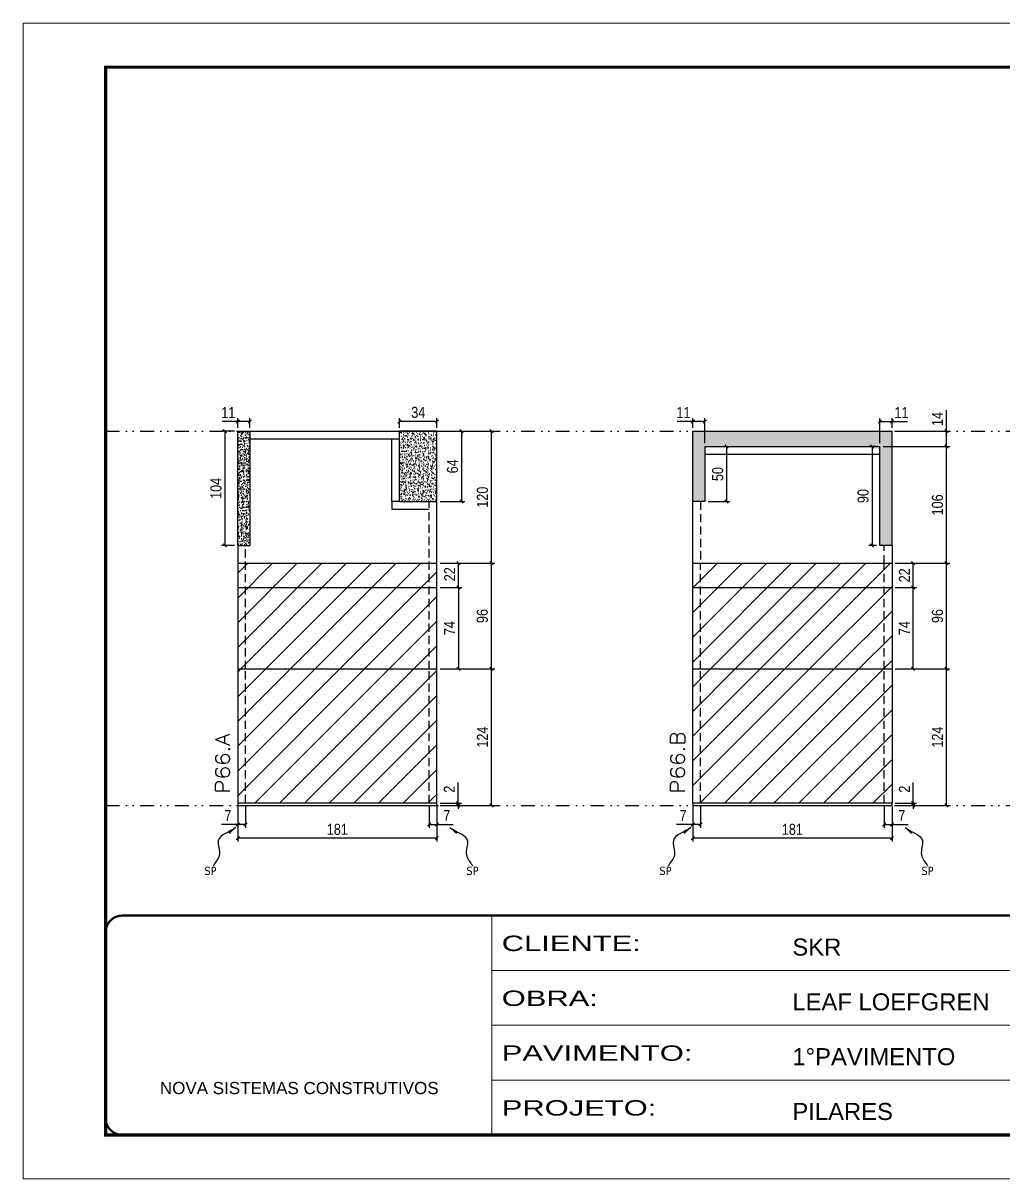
# Model space of a CAD drawing. Extents: x 14400 to 27878, y -21631 to 6985.
# Drawn here: x 16012 to 16903, y -957 to 93 of the extents above; entities that cross this region are included whole.
import ezdxf

# ---------------------------------------------------------------- set-up
doc = ezdxf.new("R2010")
doc.units = 0
for name, pattern in [('CONTINUO', [0]), ('DASHED', [0.75, 0.5, -0.25]), ('DIVIDE2', [0.625, 0.25, -0.125, 0, -0.125, 0, -0.125]), ('HIDDEN', [0.375, 0.25, -0.125])]:
    doc.linetypes.add(name, pattern=pattern)
for name, color, linetype in [('COTA', 241, 'Continuous'), ('Nível', 160, 'Continuous'), ('Painéis', 200, 'Continuous'), ('SARR_2.2x7', 40, 'Continuous'), ('Sarrafo de Pressão', 42, 'HIDDEN'), ('texto', 7, 'Continuous')]:
    doc.layers.add(name, color=color, linetype=linetype)
for name, color, linetype, lineweight in [('Folhas', 255, 'Continuous', 9), ('Hachura', 251, 'Continuous', 9), ('SARRAFO DE PRESSAO', 251, 'DASHED', 9), ('Texto Seção', 7, 'Continuous', 15)]:
    doc.layers.add(name, color=color, linetype=linetype, lineweight=lineweight)
doc.styles.add('ARIAL', font='arial.ttf')
doc.styles.add('COTA TECNICA', font='techl___.ttf', dxfattribs={"height": 10})
doc.styles.add('COTA TECNICA-50', font='techl___.ttf', dxfattribs={"height": 10})
doc.styles.add('REGUA-120', font='ROMANS.shx', dxfattribs={"height": 15})
doc.styles.get("Standard").update_dxf_attribs({"font": 'arial.ttf'})
doc.styles.add('Tecnologia', font='')
doc.styles.get('Tecnologia').set_extended_font_data('Forgotten Futurist')
doc.dimstyles.new('COTA PAINEL-50', dxfattribs={"dimtxt": 10, "dimasz": 3, "dimexe": 3, "dimexo": 3, "dimgap": 3, "dimtad": 1, "dimdec": 1, "dimzin": 12, "dimdsep": 46, "dimtxsty": 'COTA TECNICA-50', "dimblk1": 'OBLIQUE', "dimblk2": 'OBLIQUE', "dimsah": 1, "dimcen": 0.9, "dimclrd": 4, "dimclre": 4, "dimclrt": 240, "dimadec": 1, "dimazin": 3, "dimtfac": 1, "dimtdec": 1, "dimtmove": 0, "dimatfit": 3, "dimfxl": 1, "dimtolj": 1, "dimtzin": 12, "dimarcsym": 0})
doc.dimstyles.new('PAINEL', dxfattribs={"dimtxt": 10, "dimasz": 3, "dimexe": 3, "dimexo": 3, "dimgap": 3, "dimtad": 1, "dimdec": 1, "dimzin": 12, "dimdsep": 46, "dimtxsty": 'COTA TECNICA', "dimblk1": 'OBLIQUE', "dimblk2": 'OBLIQUE', "dimsah": 1, "dimcen": 0.9, "dimclrd": 4, "dimclre": 4, "dimclrt": 240, "dimadec": 1, "dimazin": 3, "dimtfac": 1, "dimtdec": 1, "dimtmove": 0, "dimatfit": 3, "dimfxl": 1, "dimtolj": 1, "dimtzin": 12, "dimarcsym": 0})
doc.dimstyles.get("Standard").update_dxf_attribs({"dimtxt": 0.18, "dimasz": 0.18, "dimexe": 0.18, "dimexo": 0.0625, "dimgap": 0.09, "dimtad": 0, "dimtih": 1, "dimtoh": 1, "dimdec": 4, "dimzin": 0, "dimdsep": 46, "dimtxsty": 'Standard', "dimcen": 0.09, "dimadec": 0, "dimazin": 0, "dimtfac": 1, "dimtdec": 4, "dimtofl": 0, "dimtmove": 0, "dimatfit": 3, "dimfxl": 1, "dimtolj": 1, "dimtzin": 0, "dimarcsym": 0})

# ---------------------------------------------------------------- blocks, each defined once
blk = doc.blocks.new('9999999999')
at = {"color": 30, "linetype": 'CONTINUO'}
for p, q in [((98564.6, 34230.2), (98564.6, 34429.4)), ((98564.6, 34379.6), (99584, 34379.6)), ((98564.6, 34329.8), (99488, 34329.8)), ((98564.6, 34280), (99488, 34280))]:
    blk.add_line(p, q, dxfattribs=at)
at = {"color": 30, "linetype": 'CONTINUO', "const_width": 2}
blk.add_lwpolyline([(99584, 34230.2), (99584, 34414.4, 0.414214), (99569, 34429.4), (98229, 34429.4, 0.414214), (98214, 34414.4), (98214, 34245.2, 0.414214), (98229, 34230.2), (99584, 34230.2)], format="xyb", dxfattribs=at)
at = {"layer": 'Folhas'}
blk.add_lwpolyline([(98139, 34190.2), (99624, 34190.2), (99624, 35240.2), (98139, 35240.2)], close=True, dxfattribs=at)
at = {"layer": 'Folhas', "color": 30, "const_width": 3}
blk.add_lwpolyline([(98214, 34230.2), (99584, 34230.2), (99584, 35200.2), (98214, 35200.2)], close=True, dxfattribs=at)
at = {"color": 7, "linetype": 'Continuous', "ltscale": 5, "style": 'ARIAL'}
for s, height, p in [('SKR', 15.48, (98837.7, 34393.1)), ('LEAF LOEFGREN', 15.483, (98837.7, 34343.3)), ('1°PAVIMENTO', 15.483, (98837.7, 34293.5)), ('NOVA SISTEMAS CONSTRUTIVOS', 11.059, (98263.2, 34267.2)), ('PILARES', 15.48, (98837.7, 34243.7))]:
    blk.add_text(s, height=height, dxfattribs=at).set_placement(p)
at = {"layer": 'Folhas', "color": 7, "style": 'Tecnologia', "width": 1.5}
for s, p in [('CLIENTE:', (98573.7, 34397.2)), ('OBRA:', (98573.7, 34347.3)), ('PAVIMENTO:', (98573.7, 34297.5)), ('PROJETO:', (98573.7, 34247.7))]:
    blk.add_text(s, height=14, dxfattribs=at).set_placement(p)
blk = doc.blocks.new('_Oblique')
at = {"color": 0, "linetype": 'ByBlock', "lineweight": -2}
blk.add_line((-0.5, -0.5), (0.5, 0.5), dxfattribs=at)
blk = doc.blocks.new('*D976')
at = {"layer": 'COTA', "color": 4, "lineweight": -2, "transparency": 16777216}
for p, q in [((16206.9, -618.4), (16206.9, -650.3)), ((16387.9, -618.4), (16387.9, -650.3)), ((16387.9, -647.3), (16206.9, -647.3))]:
    blk.add_line(p, q, dxfattribs=at)
at = {"layer": 'Defpoints', "color": 0, "transparency": 16777216}
for p in [(16206.9, -615.4), (16387.9, -615.4), (16206.9, -647.3)]:
    blk.add_point(p, dxfattribs=at)
at = {"layer": 'COTA', "color": 4, "lineweight": -2, "transparency": 16777216, "xscale": 3, "yscale": 3, "zscale": 3, "rotation": 180}
blk.add_blockref('_Oblique', (16206.9, -647.3), dxfattribs=at)
at = {"layer": 'COTA', "color": 4, "lineweight": -2, "transparency": 16777216, "xscale": 3, "yscale": 3, "zscale": 3}
blk.add_blockref('_Oblique', (16387.9, -647.3), dxfattribs=at)
at = {"layer": 'COTA', "color": 240, "transparency": 16777216, "insert": (16297.4, -639.2), "char_height": 10, "attachment_point": 5, "style": 'COTA TECNICA'}
blk.add_mtext('\\A1;181', dxfattribs=at)
blk = doc.blocks.new('*D977')
at = {"layer": 'COTA', "color": 4, "lineweight": -2, "transparency": 16777216}
for p, q in [((16380.9, -618.4), (16380.9, -637.7)), ((16387.9, -620.4), (16387.9, -637.7)), ((16380.9, -634.7), (16387.9, -634.7)), ((16387.9, -634.7), (16402.6, -634.7))]:
    blk.add_line(p, q, dxfattribs=at)
at = {"layer": 'Defpoints', "color": 0, "transparency": 16777216}
for p in [(16380.9, -615.4), (16387.9, -617.4), (16387.9, -634.7)]:
    blk.add_point(p, dxfattribs=at)
at = {"layer": 'COTA', "color": 4, "lineweight": -2, "transparency": 16777216, "xscale": 3, "yscale": 3, "zscale": 3, "rotation": 180}
blk.add_blockref('_Oblique', (16380.9, -634.7), dxfattribs=at)
at = {"layer": 'COTA', "color": 4, "lineweight": -2, "transparency": 16777216, "xscale": 3, "yscale": 3, "zscale": 3}
blk.add_blockref('_Oblique', (16387.9, -634.7), dxfattribs=at)
at = {"layer": 'COTA', "color": 240, "transparency": 16777216, "insert": (16396.8, -626.6), "char_height": 10, "attachment_point": 5, "style": 'COTA TECNICA-50'}
blk.add_mtext('\\A1;7', dxfattribs=at)
blk = doc.blocks.new('*D978')
at = {"layer": 'COTA', "color": 4, "lineweight": -2, "transparency": 16777216}
for p, q in [((16213.9, -618.4), (16213.9, -637.7)), ((16206.9, -620.4), (16206.9, -637.7)), ((16206.9, -634.7), (16192.2, -634.7)), ((16213.9, -634.7), (16206.9, -634.7))]:
    blk.add_line(p, q, dxfattribs=at)
at = {"layer": 'Defpoints', "color": 0, "transparency": 16777216}
for p in [(16206.9, -617.4), (16213.9, -615.4), (16206.9, -634.7)]:
    blk.add_point(p, dxfattribs=at)
at = {"layer": 'COTA', "color": 4, "lineweight": -2, "transparency": 16777216, "xscale": 3, "yscale": 3, "zscale": 3, "rotation": 180}
blk.add_blockref('_Oblique', (16206.9, -634.7), dxfattribs=at)
at = {"layer": 'COTA', "color": 4, "lineweight": -2, "transparency": 16777216, "xscale": 3, "yscale": 3, "zscale": 3}
blk.add_blockref('_Oblique', (16213.9, -634.7), dxfattribs=at)
at = {"layer": 'COTA', "color": 240, "transparency": 16777216, "insert": (16198, -626.6), "char_height": 10, "attachment_point": 5, "style": 'COTA TECNICA-50'}
blk.add_mtext('\\A1;7', dxfattribs=at)
blk = doc.blocks.new('*D979')
at = {"layer": 'COTA', "color": 4, "lineweight": -2, "transparency": 16777216}
for p, q in [((16407.1, -615.4), (16407.1, -596.6)), ((16390.9, -615.4), (16410.1, -615.4)), ((16390.9, -617.4), (16410.1, -617.4)), ((16407.1, -617.4), (16407.1, -615.4)), ((16407.1, -617.4), (16407.1, -620.4))]:
    blk.add_line(p, q, dxfattribs=at)
at = {"layer": 'Defpoints', "color": 0, "transparency": 16777216}
for p in [(16387.9, -615.4), (16387.9, -617.4), (16407.1, -617.4)]:
    blk.add_point(p, dxfattribs=at)
at = {"layer": 'COTA', "color": 4, "lineweight": -2, "transparency": 16777216, "xscale": 3, "yscale": 3, "zscale": 3}
for p, rotation in [((16407.1, -615.4), 270), ((16407.1, -617.4), 90)]:
    blk.add_blockref('_Oblique', p, dxfattribs=dict(at, rotation=rotation))
at = {"layer": 'COTA', "color": 240, "transparency": 16777216, "insert": (16399.1, -602.7), "char_height": 10, "attachment_point": 5, "rotation": 90, "style": 'COTA TECNICA-50'}
blk.add_mtext('\\A1;2', dxfattribs=at)
blk = doc.blocks.new('*D1002')
at = {"layer": 'COTA', "color": 4, "linetype": 'ByBlock', "lineweight": -2, "transparency": 16777216}
for p, q in [((16390.9, -493.4), (16440.3, -493.4)), ((16437.3, -617.4), (16437.3, -493.4)), ((16390.9, -617.4), (16440.3, -617.4))]:
    blk.add_line(p, q, dxfattribs=at)
at = {"layer": 'Defpoints', "color": 0, "linetype": 'ByBlock', "transparency": 16777216}
for p in [(16387.9, -493.4), (16437.3, -493.4), (16387.9, -617.4)]:
    blk.add_point(p, dxfattribs=at)
at = {"layer": 'COTA', "color": 4, "linetype": 'ByBlock', "lineweight": -2, "transparency": 16777216, "xscale": 3, "yscale": 3, "zscale": 3}
for p, rotation in [((16437.3, -493.4), 90), ((16437.3, -617.4), 270)]:
    blk.add_blockref('_Oblique', p, dxfattribs=dict(at, rotation=rotation))
at = {"layer": 'COTA', "color": 240, "linetype": 'ByBlock', "transparency": 16777216, "insert": (16429.2, -555.4), "char_height": 10, "attachment_point": 5, "rotation": 90, "style": 'COTA TECNICA'}
blk.add_mtext('\\A1;124', dxfattribs=at)
blk = doc.blocks.new('*D1003')
at = {"layer": 'COTA', "color": 4, "linetype": 'ByBlock', "lineweight": -2, "transparency": 16777216}
for p, q in [((16390.9, -493.4), (16440.3, -493.4)), ((16437.3, -617.4), (16437.3, -493.4)), ((16390.9, -617.4), (16440.3, -617.4))]:
    blk.add_line(p, q, dxfattribs=at)
at = {"layer": 'Defpoints', "color": 0, "linetype": 'ByBlock', "transparency": 16777216}
for p in [(16387.9, -493.4), (16437.3, -493.4), (16387.9, -617.4)]:
    blk.add_point(p, dxfattribs=at)
at = {"layer": 'COTA', "color": 4, "linetype": 'ByBlock', "lineweight": -2, "transparency": 16777216, "xscale": 3, "yscale": 3, "zscale": 3}
for p, rotation in [((16437.3, -493.4), 90), ((16437.3, -617.4), 270)]:
    blk.add_blockref('_Oblique', p, dxfattribs=dict(at, rotation=rotation))
at = {"layer": 'COTA', "color": 240, "linetype": 'ByBlock', "transparency": 16777216, "insert": (16429.2, -555.4), "char_height": 10, "attachment_point": 5, "rotation": 90, "style": 'COTA TECNICA'}
blk.add_mtext('\\A1;124', dxfattribs=at)
blk = doc.blocks.new('*D983')
at = {"layer": 'COTA', "color": 4, "lineweight": -2, "transparency": 16777216}
for p, q in [((16620.2, -618.4), (16620.2, -650.3)), ((16801.2, -618.4), (16801.2, -650.3)), ((16801.2, -647.3), (16620.2, -647.3))]:
    blk.add_line(p, q, dxfattribs=at)
at = {"layer": 'Defpoints', "color": 0, "transparency": 16777216}
for p in [(16620.2, -615.4), (16801.2, -615.4), (16620.2, -647.3)]:
    blk.add_point(p, dxfattribs=at)
at = {"layer": 'COTA', "color": 4, "lineweight": -2, "transparency": 16777216, "xscale": 3, "yscale": 3, "zscale": 3, "rotation": 180}
blk.add_blockref('_Oblique', (16620.2, -647.3), dxfattribs=at)
at = {"layer": 'COTA', "color": 4, "lineweight": -2, "transparency": 16777216, "xscale": 3, "yscale": 3, "zscale": 3}
blk.add_blockref('_Oblique', (16801.2, -647.3), dxfattribs=at)
at = {"layer": 'COTA', "color": 240, "transparency": 16777216, "insert": (16710.7, -639.2), "char_height": 10, "attachment_point": 5, "style": 'COTA TECNICA'}
blk.add_mtext('\\A1;181', dxfattribs=at)
blk = doc.blocks.new('*D984')
at = {"layer": 'COTA', "color": 4, "lineweight": -2, "transparency": 16777216}
for p, q in [((16794.2, -618.4), (16794.2, -637.7)), ((16801.2, -620.4), (16801.2, -637.7)), ((16794.2, -634.7), (16801.2, -634.7)), ((16801.2, -634.7), (16815.9, -634.7))]:
    blk.add_line(p, q, dxfattribs=at)
at = {"layer": 'Defpoints', "color": 0, "transparency": 16777216}
for p in [(16794.2, -615.4), (16801.2, -617.4), (16801.2, -634.7)]:
    blk.add_point(p, dxfattribs=at)
at = {"layer": 'COTA', "color": 4, "lineweight": -2, "transparency": 16777216, "xscale": 3, "yscale": 3, "zscale": 3, "rotation": 180}
blk.add_blockref('_Oblique', (16794.2, -634.7), dxfattribs=at)
at = {"layer": 'COTA', "color": 4, "lineweight": -2, "transparency": 16777216, "xscale": 3, "yscale": 3, "zscale": 3}
blk.add_blockref('_Oblique', (16801.2, -634.7), dxfattribs=at)
at = {"layer": 'COTA', "color": 240, "transparency": 16777216, "insert": (16810.1, -626.6), "char_height": 10, "attachment_point": 5, "style": 'COTA TECNICA-50'}
blk.add_mtext('\\A1;7', dxfattribs=at)
blk = doc.blocks.new('*D985')
at = {"layer": 'COTA', "color": 4, "lineweight": -2, "transparency": 16777216}
for p, q in [((16627.2, -618.4), (16627.2, -637.7)), ((16620.2, -620.4), (16620.2, -637.7)), ((16620.2, -634.7), (16605.5, -634.7)), ((16627.2, -634.7), (16620.2, -634.7))]:
    blk.add_line(p, q, dxfattribs=at)
at = {"layer": 'Defpoints', "color": 0, "transparency": 16777216}
for p in [(16620.2, -617.4), (16627.2, -615.4), (16620.2, -634.7)]:
    blk.add_point(p, dxfattribs=at)
at = {"layer": 'COTA', "color": 4, "lineweight": -2, "transparency": 16777216, "xscale": 3, "yscale": 3, "zscale": 3, "rotation": 180}
blk.add_blockref('_Oblique', (16620.2, -634.7), dxfattribs=at)
at = {"layer": 'COTA', "color": 4, "lineweight": -2, "transparency": 16777216, "xscale": 3, "yscale": 3, "zscale": 3}
blk.add_blockref('_Oblique', (16627.2, -634.7), dxfattribs=at)
at = {"layer": 'COTA', "color": 240, "transparency": 16777216, "insert": (16611.4, -626.6), "char_height": 10, "attachment_point": 5, "style": 'COTA TECNICA-50'}
blk.add_mtext('\\A1;7', dxfattribs=at)
blk = doc.blocks.new('*D986')
at = {"layer": 'COTA', "color": 4, "lineweight": -2, "transparency": 16777216}
for p, q in [((16820.5, -615.4), (16820.5, -596.6)), ((16804.2, -615.4), (16823.5, -615.4)), ((16804.2, -617.4), (16823.5, -617.4)), ((16820.5, -617.4), (16820.5, -615.4)), ((16820.5, -617.4), (16820.5, -620.4))]:
    blk.add_line(p, q, dxfattribs=at)
at = {"layer": 'Defpoints', "color": 0, "transparency": 16777216}
for p in [(16801.2, -615.4), (16801.2, -617.4), (16820.5, -617.4)]:
    blk.add_point(p, dxfattribs=at)
at = {"layer": 'COTA', "color": 4, "lineweight": -2, "transparency": 16777216, "xscale": 3, "yscale": 3, "zscale": 3}
for p, rotation in [((16820.5, -615.4), 270), ((16820.5, -617.4), 90)]:
    blk.add_blockref('_Oblique', p, dxfattribs=dict(at, rotation=rotation))
at = {"layer": 'COTA', "color": 240, "transparency": 16777216, "insert": (16812.5, -602.7), "char_height": 10, "attachment_point": 5, "rotation": 90, "style": 'COTA TECNICA-50'}
blk.add_mtext('\\A1;2', dxfattribs=at)
blk = doc.blocks.new('*D1005')
at = {"layer": 'COTA', "color": 4, "linetype": 'ByBlock', "lineweight": -2, "transparency": 16777216}
for p, q in [((16804.2, -493.4), (16853.6, -493.4)), ((16850.6, -617.4), (16850.6, -493.4)), ((16804.2, -617.4), (16853.6, -617.4))]:
    blk.add_line(p, q, dxfattribs=at)
at = {"layer": 'Defpoints', "color": 0, "linetype": 'ByBlock', "transparency": 16777216}
for p in [(16801.2, -493.4), (16850.6, -493.4), (16801.2, -617.4)]:
    blk.add_point(p, dxfattribs=at)
at = {"layer": 'COTA', "color": 4, "linetype": 'ByBlock', "lineweight": -2, "transparency": 16777216, "xscale": 3, "yscale": 3, "zscale": 3}
for p, rotation in [((16850.6, -493.4), 90), ((16850.6, -617.4), 270)]:
    blk.add_blockref('_Oblique', p, dxfattribs=dict(at, rotation=rotation))
at = {"layer": 'COTA', "color": 240, "linetype": 'ByBlock', "transparency": 16777216, "insert": (16842.5, -555.4), "char_height": 10, "attachment_point": 5, "rotation": 90, "style": 'COTA TECNICA'}
blk.add_mtext('\\A1;124', dxfattribs=at)
blk = doc.blocks.new('*D1006')
at = {"layer": 'COTA', "color": 4, "linetype": 'ByBlock', "lineweight": -2, "transparency": 16777216}
for p, q in [((16804.2, -493.4), (16853.6, -493.4)), ((16850.6, -617.4), (16850.6, -493.4)), ((16804.2, -617.4), (16853.6, -617.4))]:
    blk.add_line(p, q, dxfattribs=at)
at = {"layer": 'Defpoints', "color": 0, "linetype": 'ByBlock', "transparency": 16777216}
for p in [(16801.2, -493.4), (16850.6, -493.4), (16801.2, -617.4)]:
    blk.add_point(p, dxfattribs=at)
at = {"layer": 'COTA', "color": 4, "linetype": 'ByBlock', "lineweight": -2, "transparency": 16777216, "xscale": 3, "yscale": 3, "zscale": 3}
for p, rotation in [((16850.6, -493.4), 90), ((16850.6, -617.4), 270)]:
    blk.add_blockref('_Oblique', p, dxfattribs=dict(at, rotation=rotation))
at = {"layer": 'COTA', "color": 240, "linetype": 'ByBlock', "transparency": 16777216, "insert": (16842.5, -555.4), "char_height": 10, "attachment_point": 5, "rotation": 90, "style": 'COTA TECNICA'}
blk.add_mtext('\\A1;124', dxfattribs=at)
blk = doc.blocks.new('*D1007')
at = {"layer": 'COTA', "color": 4, "lineweight": -2, "transparency": 16777216}
for p, q in [((16203.9, -277.4), (16192.3, -277.4)), ((16195.3, -277.4), (16195.3, -381.4)), ((16203.9, -381.4), (16192.3, -381.4))]:
    blk.add_line(p, q, dxfattribs=at)
at = {"layer": 'Defpoints', "color": 0, "transparency": 16777216}
for p in [(16206.9, -277.4), (16195.3, -381.4), (16206.9, -381.4)]:
    blk.add_point(p, dxfattribs=at)
at = {"layer": 'COTA', "color": 4, "lineweight": -2, "transparency": 16777216, "xscale": 3, "yscale": 3, "zscale": 3}
for p, rotation in [((16195.3, -277.4), 90), ((16195.3, -381.4), 270)]:
    blk.add_blockref('_Oblique', p, dxfattribs=dict(at, rotation=rotation))
at = {"layer": 'COTA', "color": 240, "transparency": 16777216, "insert": (16187.2, -329.4), "char_height": 10, "attachment_point": 5, "rotation": 90, "style": 'COTA TECNICA'}
blk.add_mtext('\\A1;104', dxfattribs=at)
blk = doc.blocks.new('*D1008')
at = {"layer": 'COTA', "color": 4, "lineweight": -2, "transparency": 16777216}
for p, q in [((16353.9, -274.4), (16353.9, -265.7)), ((16387.9, -268.7), (16353.9, -268.7)), ((16387.9, -274.4), (16387.9, -265.7))]:
    blk.add_line(p, q, dxfattribs=at)
at = {"layer": 'Defpoints', "color": 0, "transparency": 16777216}
for p in [(16353.9, -268.7), (16353.9, -277.4), (16387.9, -277.4)]:
    blk.add_point(p, dxfattribs=at)
at = {"layer": 'COTA', "color": 4, "lineweight": -2, "transparency": 16777216, "xscale": 3, "yscale": 3, "zscale": 3, "rotation": 180}
blk.add_blockref('_Oblique', (16353.9, -268.7), dxfattribs=at)
at = {"layer": 'COTA', "color": 4, "lineweight": -2, "transparency": 16777216, "xscale": 3, "yscale": 3, "zscale": 3}
blk.add_blockref('_Oblique', (16387.9, -268.7), dxfattribs=at)
at = {"layer": 'COTA', "color": 240, "transparency": 16777216, "insert": (16370.9, -260.4), "char_height": 10, "attachment_point": 5, "style": 'COTA TECNICA'}
blk.add_mtext('\\A1;34', dxfattribs=at)
blk = doc.blocks.new('*D1009')
at = {"layer": 'COTA', "color": 4, "lineweight": -2, "transparency": 16777216}
for p, q in [((16390.9, -397.4), (16440.3, -397.4)), ((16437.3, -493.4), (16437.3, -397.4)), ((16390.9, -493.4), (16440.3, -493.4))]:
    blk.add_line(p, q, dxfattribs=at)
at = {"layer": 'Defpoints', "color": 0, "transparency": 16777216}
for p in [(16387.9, -397.4), (16437.3, -397.4), (16387.9, -493.4)]:
    blk.add_point(p, dxfattribs=at)
at = {"layer": 'COTA', "color": 4, "lineweight": -2, "transparency": 16777216, "xscale": 3, "yscale": 3, "zscale": 3}
for p, rotation in [((16437.3, -397.4), 90), ((16437.3, -493.4), 270)]:
    blk.add_blockref('_Oblique', p, dxfattribs=dict(at, rotation=rotation))
at = {"layer": 'COTA', "color": 240, "transparency": 16777216, "insert": (16429.1, -445.4), "char_height": 10, "attachment_point": 5, "rotation": 90, "style": 'COTA TECNICA'}
blk.add_mtext('\\A1;96', dxfattribs=at)
blk = doc.blocks.new('*D1015')
at = {"layer": 'COTA', "color": 4, "lineweight": -2, "transparency": 16777216}
for p, q in [((16390.9, -277.4), (16440.3, -277.4)), ((16437.3, -397.4), (16437.3, -277.4)), ((16390.9, -397.4), (16440.3, -397.4))]:
    blk.add_line(p, q, dxfattribs=at)
at = {"layer": 'Defpoints', "color": 0, "transparency": 16777216}
for p in [(16387.9, -277.4), (16437.3, -277.4), (16387.9, -397.4)]:
    blk.add_point(p, dxfattribs=at)
at = {"layer": 'COTA', "color": 4, "lineweight": -2, "transparency": 16777216, "xscale": 3, "yscale": 3, "zscale": 3}
for p, rotation in [((16437.3, -277.4), 90), ((16437.3, -397.4), 270)]:
    blk.add_blockref('_Oblique', p, dxfattribs=dict(at, rotation=rotation))
at = {"layer": 'COTA', "color": 240, "transparency": 16777216, "insert": (16429.2, -337.4), "char_height": 10, "attachment_point": 5, "rotation": 90, "style": 'COTA TECNICA'}
blk.add_mtext('\\A1;120', dxfattribs=at)
blk = doc.blocks.new('*D1016')
at = {"layer": 'COTA', "color": 4, "lineweight": -2, "transparency": 16777216}
for p, q in [((16356.9, -277.4), (16413.1, -277.4)), ((16410.1, -277.4), (16410.1, -341.4)), ((16390.9, -341.4), (16413.1, -341.4))]:
    blk.add_line(p, q, dxfattribs=at)
at = {"layer": 'Defpoints', "color": 0, "transparency": 16777216}
for p in [(16353.9, -277.4), (16387.9, -341.4), (16410.1, -341.4)]:
    blk.add_point(p, dxfattribs=at)
at = {"layer": 'COTA', "color": 4, "lineweight": -2, "transparency": 16777216, "xscale": 3, "yscale": 3, "zscale": 3}
for p, rotation in [((16410.1, -277.4), 90), ((16410.1, -341.4), 270)]:
    blk.add_blockref('_Oblique', p, dxfattribs=dict(at, rotation=rotation))
at = {"layer": 'COTA', "color": 240, "transparency": 16777216, "insert": (16402, -309.4), "char_height": 10, "attachment_point": 5, "rotation": 90, "style": 'COTA TECNICA'}
blk.add_mtext('\\A1;64', dxfattribs=at)
blk = doc.blocks.new('*D1017')
at = {"layer": 'COTA', "color": 4, "lineweight": -2, "transparency": 16777216}
for p, q in [((16390.9, -419.4), (16410.4, -419.4)), ((16407.4, -419.4), (16407.4, -493.4)), ((16390.9, -493.4), (16410.4, -493.4))]:
    blk.add_line(p, q, dxfattribs=at)
at = {"layer": 'Defpoints', "color": 0, "transparency": 16777216}
for p in [(16387.9, -419.4), (16387.9, -493.4), (16407.4, -493.4)]:
    blk.add_point(p, dxfattribs=at)
at = {"layer": 'COTA', "color": 4, "lineweight": -2, "transparency": 16777216, "xscale": 3, "yscale": 3, "zscale": 3}
for p, rotation in [((16407.4, -419.4), 90), ((16407.4, -493.4), 270)]:
    blk.add_blockref('_Oblique', p, dxfattribs=dict(at, rotation=rotation))
at = {"layer": 'COTA', "color": 240, "transparency": 16777216, "insert": (16399.3, -456.4), "char_height": 10, "attachment_point": 5, "rotation": 90, "style": 'COTA TECNICA'}
blk.add_mtext('\\A1;74', dxfattribs=at)
blk = doc.blocks.new('*D1018')
at = {"layer": 'COTA', "color": 4, "lineweight": -2, "transparency": 16777216}
for p, q in [((16390.9, -397.4), (16410.4, -397.4)), ((16407.4, -419.4), (16407.4, -397.4)), ((16390.9, -419.4), (16410.4, -419.4))]:
    blk.add_line(p, q, dxfattribs=at)
at = {"layer": 'Defpoints', "color": 0, "transparency": 16777216}
for p in [(16387.9, -397.4), (16407.4, -397.4), (16387.9, -419.4)]:
    blk.add_point(p, dxfattribs=at)
at = {"layer": 'COTA', "color": 4, "lineweight": -2, "transparency": 16777216, "xscale": 3, "yscale": 3, "zscale": 3}
for p, rotation in [((16407.4, -397.4), 90), ((16407.4, -419.4), 270)]:
    blk.add_blockref('_Oblique', p, dxfattribs=dict(at, rotation=rotation))
at = {"layer": 'COTA', "color": 240, "transparency": 16777216, "insert": (16399.4, -407.4), "char_height": 10, "attachment_point": 5, "rotation": 90, "style": 'COTA TECNICA'}
blk.add_mtext('\\A1;22', dxfattribs=at)
blk = doc.blocks.new('*D1724')
at = {"layer": 'COTA', "color": 4, "lineweight": -2, "transparency": 16777216}
for p, q in [((16804.2, -397.4), (16853.6, -397.4)), ((16850.6, -493.4), (16850.6, -397.4)), ((16804.2, -493.4), (16853.6, -493.4))]:
    blk.add_line(p, q, dxfattribs=at)
at = {"layer": 'Defpoints', "color": 0, "transparency": 16777216}
for p in [(16801.2, -397.4), (16850.6, -397.4), (16801.2, -493.4)]:
    blk.add_point(p, dxfattribs=at)
at = {"layer": 'COTA', "color": 4, "lineweight": -2, "transparency": 16777216, "xscale": 3, "yscale": 3, "zscale": 3}
for p, rotation in [((16850.6, -397.4), 90), ((16850.6, -493.4), 270)]:
    blk.add_blockref('_Oblique', p, dxfattribs=dict(at, rotation=rotation))
at = {"layer": 'COTA', "color": 240, "transparency": 16777216, "insert": (16842.5, -445.4), "char_height": 10, "attachment_point": 5, "rotation": 90, "style": 'COTA TECNICA'}
blk.add_mtext('\\A1;96', dxfattribs=at)
blk = doc.blocks.new('*D4467')
at = {"layer": 'COTA', "color": 4, "lineweight": -2, "transparency": 16777216}
for p, q in [((16206.9, -268.7), (16192.8, -268.7)), ((16206.9, -274.4), (16206.9, -265.7)), ((16217.9, -268.7), (16206.9, -268.7)), ((16217.9, -274.4), (16217.9, -265.7))]:
    blk.add_line(p, q, dxfattribs=at)
at = {"layer": 'Defpoints', "color": 0, "transparency": 16777216}
for p in [(16206.9, -268.7), (16206.9, -277.4), (16217.9, -277.4)]:
    blk.add_point(p, dxfattribs=at)
at = {"layer": 'COTA', "color": 4, "lineweight": -2, "transparency": 16777216, "xscale": 3, "yscale": 3, "zscale": 3, "rotation": 180}
blk.add_blockref('_Oblique', (16206.9, -268.7), dxfattribs=at)
at = {"layer": 'COTA', "color": 4, "lineweight": -2, "transparency": 16777216, "xscale": 3, "yscale": 3, "zscale": 3}
blk.add_blockref('_Oblique', (16217.9, -268.7), dxfattribs=at)
at = {"layer": 'COTA', "color": 240, "transparency": 16777216, "insert": (16198.3, -260.6), "char_height": 10, "attachment_point": 5, "style": 'COTA TECNICA'}
blk.add_mtext('\\A1;11', dxfattribs=at)
blk = doc.blocks.new('*D4468')
at = {"layer": 'COTA', "color": 4, "lineweight": -2, "transparency": 16777216}
for p, q in [((16790.2, -288.4), (16790.2, -265.7)), ((16790.2, -268.7), (16801.2, -268.7)), ((16801.2, -274.4), (16801.2, -265.7)), ((16801.2, -268.7), (16815.3, -268.7))]:
    blk.add_line(p, q, dxfattribs=at)
at = {"layer": 'Defpoints', "color": 0, "transparency": 16777216}
for p in [(16801.2, -268.7), (16801.2, -277.4), (16790.2, -291.4)]:
    blk.add_point(p, dxfattribs=at)
at = {"layer": 'COTA', "color": 4, "lineweight": -2, "transparency": 16777216, "xscale": 3, "yscale": 3, "zscale": 3, "rotation": 180}
blk.add_blockref('_Oblique', (16790.2, -268.7), dxfattribs=at)
at = {"layer": 'COTA', "color": 4, "lineweight": -2, "transparency": 16777216, "xscale": 3, "yscale": 3, "zscale": 3}
blk.add_blockref('_Oblique', (16801.2, -268.7), dxfattribs=at)
at = {"layer": 'COTA', "color": 240, "transparency": 16777216, "insert": (16809.8, -260.6), "char_height": 10, "attachment_point": 5, "style": 'COTA TECNICA'}
blk.add_mtext('\\A1;11', dxfattribs=at)
blk = doc.blocks.new('*D4469')
at = {"layer": 'COTA', "color": 4, "lineweight": -2, "transparency": 16777216}
for p, q in [((16620.2, -268.7), (16606.1, -268.7)), ((16620.2, -274.4), (16620.2, -265.7)), ((16631.2, -268.7), (16620.2, -268.7)), ((16631.2, -288.4), (16631.2, -265.7))]:
    blk.add_line(p, q, dxfattribs=at)
at = {"layer": 'Defpoints', "color": 0, "transparency": 16777216}
for p in [(16620.2, -268.7), (16620.2, -277.4), (16631.2, -291.4)]:
    blk.add_point(p, dxfattribs=at)
at = {"layer": 'COTA', "color": 4, "lineweight": -2, "transparency": 16777216, "xscale": 3, "yscale": 3, "zscale": 3, "rotation": 180}
blk.add_blockref('_Oblique', (16620.2, -268.7), dxfattribs=at)
at = {"layer": 'COTA', "color": 4, "lineweight": -2, "transparency": 16777216, "xscale": 3, "yscale": 3, "zscale": 3}
blk.add_blockref('_Oblique', (16631.2, -268.7), dxfattribs=at)
at = {"layer": 'COTA', "color": 240, "transparency": 16777216, "insert": (16611.7, -260.6), "char_height": 10, "attachment_point": 5, "style": 'COTA TECNICA'}
blk.add_mtext('\\A1;11', dxfattribs=at)
blk = doc.blocks.new('*D4471')
at = {"layer": 'COTA', "color": 4, "lineweight": -2, "transparency": 16777216}
for p, q in [((16634.2, -291.4), (16654, -291.4)), ((16651, -291.4), (16651, -341.4)), ((16634.2, -341.4), (16654, -341.4))]:
    blk.add_line(p, q, dxfattribs=at)
at = {"layer": 'Defpoints', "color": 0, "transparency": 16777216}
for p in [(16631.2, -291.4), (16631.2, -341.4), (16651, -341.4)]:
    blk.add_point(p, dxfattribs=at)
at = {"layer": 'COTA', "color": 4, "lineweight": -2, "transparency": 16777216, "xscale": 3, "yscale": 3, "zscale": 3}
for p, rotation in [((16651, -291.4), 90), ((16651, -341.4), 270)]:
    blk.add_blockref('_Oblique', p, dxfattribs=dict(at, rotation=rotation))
at = {"layer": 'COTA', "color": 240, "transparency": 16777216, "insert": (16642.9, -316.4), "char_height": 10, "attachment_point": 5, "rotation": 90, "style": 'COTA TECNICA'}
blk.add_mtext('\\A1;50', dxfattribs=at)
blk = doc.blocks.new('*D4958')
at = {"layer": 'COTA', "color": 4, "lineweight": -2, "transparency": 16777216}
for p, q in [((16804.2, -419.4), (16823.5, -419.4)), ((16820.5, -493.4), (16820.5, -419.4)), ((16804.2, -493.4), (16823.5, -493.4))]:
    blk.add_line(p, q, dxfattribs=at)
at = {"layer": 'Defpoints', "color": 0, "transparency": 16777216}
for p in [(16801.2, -419.4), (16820.5, -419.4), (16801.2, -493.4)]:
    blk.add_point(p, dxfattribs=at)
at = {"layer": 'COTA', "color": 4, "lineweight": -2, "transparency": 16777216, "xscale": 3, "yscale": 3, "zscale": 3}
for p, rotation in [((16820.5, -419.4), 90), ((16820.5, -493.4), 270)]:
    blk.add_blockref('_Oblique', p, dxfattribs=dict(at, rotation=rotation))
at = {"layer": 'COTA', "color": 240, "transparency": 16777216, "insert": (16812.4, -456.4), "char_height": 10, "attachment_point": 5, "rotation": 90, "style": 'COTA TECNICA'}
blk.add_mtext('\\A1;74', dxfattribs=at)
blk = doc.blocks.new('*D4959')
at = {"layer": 'COTA', "color": 4, "lineweight": -2, "transparency": 16777216}
for p, q in [((16804.2, -397.4), (16823.5, -397.4)), ((16820.5, -419.4), (16820.5, -397.4)), ((16804.2, -419.4), (16823.5, -419.4))]:
    blk.add_line(p, q, dxfattribs=at)
at = {"layer": 'Defpoints', "color": 0, "transparency": 16777216}
for p in [(16801.2, -397.4), (16820.5, -397.4), (16801.2, -419.4)]:
    blk.add_point(p, dxfattribs=at)
at = {"layer": 'COTA', "color": 4, "lineweight": -2, "transparency": 16777216, "xscale": 3, "yscale": 3, "zscale": 3}
for p, rotation in [((16820.5, -397.4), 90), ((16820.5, -419.4), 270)]:
    blk.add_blockref('_Oblique', p, dxfattribs=dict(at, rotation=rotation))
at = {"layer": 'COTA', "color": 240, "transparency": 16777216, "insert": (16812.5, -408.4), "char_height": 10, "attachment_point": 5, "rotation": 90, "style": 'COTA TECNICA'}
blk.add_mtext('\\A1;22', dxfattribs=at)
blk = doc.blocks.new('*D4960')
at = {"layer": 'COTA', "color": 4, "lineweight": -2, "transparency": 16777216}
for p, q in [((16793.2, -291.4), (16853.6, -291.4)), ((16850.6, -397.4), (16850.6, -291.4)), ((16804.2, -397.4), (16853.6, -397.4))]:
    blk.add_line(p, q, dxfattribs=at)
at = {"layer": 'Defpoints', "color": 0, "transparency": 16777216}
for p in [(16790.2, -291.4), (16850.6, -291.4), (16801.2, -397.4)]:
    blk.add_point(p, dxfattribs=at)
at = {"layer": 'COTA', "color": 4, "lineweight": -2, "transparency": 16777216, "xscale": 3, "yscale": 3, "zscale": 3}
for p, rotation in [((16850.6, -291.4), 90), ((16850.6, -397.4), 270)]:
    blk.add_blockref('_Oblique', p, dxfattribs=dict(at, rotation=rotation))
at = {"layer": 'COTA', "color": 240, "transparency": 16777216, "insert": (16842.5, -344.4), "char_height": 10, "attachment_point": 5, "rotation": 90, "style": 'COTA TECNICA'}
blk.add_mtext('\\A1;106', dxfattribs=at)
blk = doc.blocks.new('*D4961')
at = {"layer": 'COTA', "color": 4, "lineweight": -2, "transparency": 16777216}
for p, q in [((16850.6, -277.4), (16850.6, -258.3)), ((16804.2, -277.4), (16853.6, -277.4)), ((16850.6, -291.4), (16850.6, -277.4)), ((16793.2, -291.4), (16853.6, -291.4))]:
    blk.add_line(p, q, dxfattribs=at)
at = {"layer": 'Defpoints', "color": 0, "transparency": 16777216}
for p in [(16801.2, -277.4), (16850.6, -277.4), (16790.2, -291.4)]:
    blk.add_point(p, dxfattribs=at)
at = {"layer": 'COTA', "color": 4, "lineweight": -2, "transparency": 16777216, "xscale": 3, "yscale": 3, "zscale": 3}
for p, rotation in [((16850.6, -277.4), 90), ((16850.6, -291.4), 270)]:
    blk.add_blockref('_Oblique', p, dxfattribs=dict(at, rotation=rotation))
at = {"layer": 'COTA', "color": 240, "transparency": 16777216, "insert": (16842.5, -266.4), "char_height": 10, "attachment_point": 5, "rotation": 90, "style": 'COTA TECNICA'}
blk.add_mtext('\\A1;14', dxfattribs=at)
blk = doc.blocks.new('*D4962')
at = {"layer": 'COTA', "color": 4, "lineweight": -2, "transparency": 16777216}
for p, q in [((16787.2, -291.4), (16780.1, -291.4)), ((16783.1, -291.4), (16783.1, -381.4)), ((16787.2, -381.4), (16780.1, -381.4))]:
    blk.add_line(p, q, dxfattribs=at)
at = {"layer": 'Defpoints', "color": 0, "transparency": 16777216}
for p in [(16790.2, -291.4), (16783.1, -381.4), (16790.2, -381.4)]:
    blk.add_point(p, dxfattribs=at)
at = {"layer": 'COTA', "color": 4, "lineweight": -2, "transparency": 16777216, "xscale": 3, "yscale": 3, "zscale": 3}
for p, rotation in [((16783.1, -291.4), 90), ((16783.1, -381.4), 270)]:
    blk.add_blockref('_Oblique', p, dxfattribs=dict(at, rotation=rotation))
at = {"layer": 'COTA', "color": 240, "transparency": 16777216, "insert": (16775, -336.4), "char_height": 10, "attachment_point": 5, "rotation": 90, "style": 'COTA TECNICA'}
blk.add_mtext('\\A1;90', dxfattribs=at)

msp = doc.modelspace()

# ---------------------------------------------------------------- hatches: boundary and pattern name
at = {"layer": 'COTA'}
h = msp.add_hatch(dxfattribs=at)
h.set_pattern_fill('AR-CONC', color=256, scale=0.03)
h.paths.add_polyline_path([(16217.89, -277.44), (16206.89, -277.44), (16206.89, -381.44), (16217.89, -381.44)])
h = msp.add_hatch(dxfattribs=at)
h.set_pattern_fill('AR-CONC', color=256, scale=0.03)
h.set_pattern_definition([(50, (-1598.5, -22), (5.4655401, -0.4781726), [0.5715, -6.2865]), (355, (-1598.5, -22), (-1.0573026, 5.7317054), [0.4572, -5.0292175]), (100.451445, (-1598.0445, -22.04), (4.4082374, 5.2535326), [0.4857003, -5.3427073]), (46.1842, (-1598.5, -20.476), (8.1323712, -1.2612698), [0.85725, -9.42975]), (96.63556, (-1597.822, -20.581), (7.122124, 7.4227837), [0.7285507, -8.0140682]), (351.18415, (-1598.5, -20.476), (7.122124, 7.4227837), [0.685799, -7.543792]), (21, (-1597.738, -20.857), (4.5484317, -3.067956), [0.5715, -6.2865]), (326, (-1597.738, -20.857), (1.8540609, 5.525639), [0.4572, -5.0292]), (71.451445, (-1597.359, -21.1127), (6.4024926, 2.457683), [0.4857003, -5.3426981]), (37.5, (-1598.5, -22), (0.0926581, 2.53665117), [0, -4.96824, 0, -5.1054, 0, -5.04825]), (7.5, (-1598.5, -22), (2.00458988, 3.00541724), [0, -2.91084, 0, -4.85394, 0, -1.92405]), (327.5, (-1600.1993, -22), (4.06771786, -0.17186232), [0, -1.905, 0, -5.9436, 0, -7.8867]), (317.5, (-1600.9613, -22), (4.44387544, 0.7627947), [0, -2.4765, 0, -3.94716, 0, -5.6007])])
h.paths.add_polyline_path([(16387.89, -277.44), (16353.89, -277.44), (16353.89, -341.44), (16387.89, -341.44)])
h = msp.add_hatch(dxfattribs=at)
h.set_pattern_fill('AR-CONC', color=256, scale=0.03)
h.paths.add_polyline_path([(16801.22, -277.44), (16801.22, -381.44), (16790.22, -381.44), (16790.22, -291.44), (16631.22, -291.44), (16631.22, -341.44), (16620.22, -341.44), (16620.22, -277.44)])
at = {"layer": 'Hachura'}
h = msp.add_hatch(dxfattribs=at)
h.set_pattern_fill('ANSI31', color=256, scale=5)
h.paths.add_polyline_path([(16387.89, -493.44), (16387.89, -419.44), (16206.89, -419.44), (16206.89, -493.44)])
h.paths.add_polyline_path([(16387.89, -419.44), (16387.89, -397.44), (16206.89, -397.44), (16206.89, -419.44)])
h = msp.add_hatch(dxfattribs=at)
h.set_pattern_fill('ANSI31', color=256, scale=5)
h.paths.add_polyline_path([(16801.22, -493.44), (16801.22, -419.44), (16620.22, -419.44), (16620.22, -493.44)])
h.paths.add_polyline_path([(16801.22, -419.44), (16801.22, -397.44), (16620.22, -397.44), (16620.22, -419.44)])
h = msp.add_hatch(dxfattribs=at)
h.set_pattern_fill('ANSI31', color=256, scale=5)
h.paths.add_polyline_path([(16387.89, -493.44), (16206.89, -493.44), (16206.89, -615.44), (16387.89, -615.44)])
h = msp.add_hatch(dxfattribs=at)
h.set_pattern_fill('ANSI31', color=256, scale=5)
h.paths.add_polyline_path([(16801.22, -615.44), (16801.22, -493.44), (16620.22, -493.44), (16620.22, -615.44)])

# ---------------------------------------------------------------- linework, layer by layer
at = {"layer": 'COTA'}
for p, q in [((16206.89, -381.44), (16206.89, -277.44)), ((16206.89, -277.44), (16217.89, -277.44)), ((16387.89, -277.44), (16353.89, -277.44)), ((16387.89, -341.44), (16387.89, -277.44)), ((16620.22, -277.44), (16801.22, -277.44)), ((16620.22, -341.44), (16620.22, -277.44)), ((16801.22, -381.44), (16801.22, -277.44)), ((16353.89, -341.44), (16346.89, -341.44)), ((16346.89, -341.44), (16346.89, -348.44))]:
    msp.add_line(p, q, dxfattribs=at)
at = {"layer": 'Nível', "color": 4, "linetype": 'DIVIDE2', "ltscale": 50}
for p, q in [((16086.97, -277.44), (17456.97, -277.44)), ((16086.97, -617.44), (17456.97, -617.44))]:
    msp.add_line(p, q, dxfattribs=at)
at = {"layer": 'Painéis'}
for p, q in [((16217.89, -277.44), (16353.89, -277.44)), ((16217.89, -277.44), (16217.89, -381.44)), ((16353.89, -341.44), (16353.89, -277.44)), ((16631.22, -291.44), (16631.22, -341.44)), ((16631.22, -291.44), (16790.22, -291.44)), ((16790.22, -381.44), (16790.22, -291.44)), ((16353.89, -341.44), (16387.89, -341.44)), ((16387.89, -615.44), (16387.89, -341.44)), ((16620.22, -615.44), (16620.22, -341.44)), ((16631.22, -341.44), (16620.22, -341.44)), ((16206.89, -381.44), (16217.89, -381.44)), ((16206.89, -381.44), (16206.89, -615.44)), ((16801.22, -381.44), (16790.22, -381.44)), ((16801.22, -381.44), (16801.22, -615.44)), ((16206.89, -397.44), (16387.89, -397.44)), ((16620.22, -397.44), (16801.22, -397.44)), ((16206.89, -419.44), (16387.89, -419.44)), ((16620.22, -419.44), (16801.22, -419.44)), ((16206.89, -493.44), (16387.89, -493.44)), ((16620.22, -493.44), (16801.22, -493.44))]:
    msp.add_line(p, q, dxfattribs=at)
for points in [[(16387.89, -615.44), (16206.89, -615.44), (16206.89, -617.44), (16387.89, -617.44)], [(16801.22, -615.44), (16620.22, -615.44), (16620.22, -617.44), (16801.22, -617.44)]]:
    msp.add_lwpolyline(points, close=True, dxfattribs=at)
at = {"layer": 'SARR_2.2x7'}
for p, q in [((16217.89, -284.44), (16353.89, -284.44)), ((16346.89, -341.44), (16346.89, -284.44)), ((16631.22, -298.44), (16790.22, -298.44)), ((16346.89, -348.44), (16380.89, -348.44))]:
    msp.add_line(p, q, dxfattribs=at)
at = {"layer": 'Sarrafo de Pressão', "ltscale": 30}
for p, q in [((16380.89, -493.44), (16380.89, -341.44)), ((16627.22, -341.44), (16627.22, -397.44)), ((16213.89, -493.44), (16213.89, -381.44)), ((16794.22, -397.44), (16794.22, -381.44)), ((16627.22, -493.44), (16627.22, -397.44)), ((16794.22, -493.44), (16794.22, -397.44)), ((16213.89, -615.44), (16213.89, -493.44)), ((16380.89, -615.44), (16380.89, -493.44)), ((16627.22, -615.44), (16627.22, -493.44)), ((16794.22, -615.44), (16794.22, -493.44))]:
    msp.add_line(p, q, dxfattribs=at)

# ---------------------------------------------------------------- block references
at = {"layer": 'SARRAFO DE PRESSAO', "color": 6, "linetype": 'ByBlock'}
msp.add_blockref('9999999999', (-82127.01, -35146.93), dxfattribs=at)

# ---------------------------------------------------------------- texts
at = {"layer": 'texto', "color": 0, "char_height": 7.5, "attachment_point": 5}
for insert in [(16182.11, -676.93), (16420.13, -676.93), (16595.44, -676.93), (16833.46, -676.93)]:
    msp.add_mtext('{\\fTahoma|b0|i0|c0|p34;\\C4;SP}', dxfattribs=dict(at, insert=insert))
at = {"layer": 'Texto Seção', "style": 'REGUA-120', "width": 1.1}
for s, p in [('P66.A', (16199.64, -606.68)), ('P66.B', (16612.97, -606.68))]:
    msp.add_text(s, height=13, rotation=90, dxfattribs=at).set_placement(p)

# ---------------------------------------------------------------- dimensions: what is measured, and where the dimension line sits
at = {"layer": 'COTA'}
for base, p1, p2, dimstyle, picture, middle in [((16206.89, -268.65), (16217.89, -277.44), (16206.89, -277.44), 'PAINEL', '*D4467', (16198.34, -260.6)), ((16353.89, -268.65), (16387.89, -277.44), (16353.89, -277.44), 'PAINEL', '*D1008', (16370.89, -260.43)), ((16387.89, -634.68), (16380.89, -615.44), (16387.89, -617.44), 'COTA PAINEL-50', '*D977', (16396.75, -626.61)), ((16801.22, -634.68), (16794.22, -615.44), (16801.22, -617.44), 'COTA PAINEL-50', '*D984', (16810.08, -626.61))]:
    dim = msp.add_linear_dim(base=base, p1=p1, p2=p2, dimstyle=dimstyle, dxfattribs=at)
    dim.commit()
    dim.dimension.update_dxf_attribs({"geometry": picture, "text_midpoint": middle})
for base, p1, p2, angle, dimstyle, picture, middle in [((16620.22, -268.65), (16631.22, -291.44), (16620.22, -277.44), 180, 'PAINEL', '*D4469', (16611.67, -260.6)), ((16801.22, -268.65), (16790.22, -291.44), (16801.22, -277.44), 180, 'PAINEL', '*D4468', (16809.76, -260.6)), ((16850.58, -277.44), (16790.22, -291.44), (16801.22, -277.44), 90, 'PAINEL', '*D4961', (16842.51, -266.38)), ((16195.3, -381.44), (16206.89, -277.44), (16206.89, -381.44), 90, 'PAINEL', '*D1007', (16187.2, -329.44)), ((16410.07, -341.44), (16353.89, -277.44), (16387.89, -341.44), 90, 'PAINEL', '*D1016', (16401.97, -309.44)), ((16437.25, -277.44), (16387.89, -397.44), (16387.89, -277.44), 90, 'PAINEL', '*D1015', (16429.15, -337.44)), ((16651.04, -341.44), (16631.22, -291.44), (16631.22, -341.44), 90, 'PAINEL', '*D4471', (16642.93, -316.44)), ((16783.13, -381.44), (16790.22, -291.44), (16790.22, -381.44), 90, 'PAINEL', '*D4962', (16775, -336.44)), ((16850.58, -291.44), (16801.22, -397.44), (16790.22, -291.44), 90, 'PAINEL', '*D4960', (16842.48, -344.44)), ((16437.25, -397.44), (16387.89, -493.44), (16387.89, -397.44), 90, 'PAINEL', '*D1009', (16429.12, -445.44)), ((16850.58, -397.44), (16801.22, -493.44), (16801.22, -397.44), 90, 'PAINEL', '*D1724', (16842.45, -445.44)), ((16407.42, -493.44), (16387.89, -419.44), (16387.89, -493.44), 90, 'PAINEL', '*D1017', (16399.35, -456.44)), ((16820.47, -419.44), (16801.22, -493.44), (16801.22, -419.44), 90, 'PAINEL', '*D4958', (16812.4, -456.44)), ((16206.89, -634.68), (16213.89, -615.44), (16206.89, -617.44), 180, 'COTA PAINEL-50', '*D978', (16198.02, -626.61)), ((16620.22, -634.68), (16627.22, -615.44), (16620.22, -617.44), 180, 'COTA PAINEL-50', '*D985', (16611.35, -626.61))]:
    dim = msp.add_linear_dim(base=base, p1=p1, p2=p2, angle=angle, dimstyle=dimstyle, dxfattribs=at)
    dim.commit()
    dim.dimension.update_dxf_attribs({"geometry": picture, "text_midpoint": middle})
for base, p1, p2, dimstyle, picture, middle in [((16407.42, -397.44), (16387.89, -419.44), (16387.89, -397.44), 'PAINEL', '*D1018', (16407.42, -407.44)), ((16407.14, -617.44), (16387.89, -615.44), (16387.89, -617.44), 'COTA PAINEL-50', '*D979', (16407.14, -602.69)), ((16820.47, -617.44), (16801.22, -615.44), (16801.22, -617.44), 'COTA PAINEL-50', '*D986', (16820.47, -602.69))]:
    dim = msp.add_linear_dim(base=base, p1=p1, p2=p2, angle=90, dimstyle=dimstyle, dxfattribs=at)
    dim.commit()
    dim.dimension.update_dxf_attribs({"geometry": picture, "text_midpoint": middle, "dimtype": 160})
for base, p1, p2, angle, override, picture, middle in [((16820.47, -397.44), (16801.22, -419.44), (16801.22, -397.44), 90, {"dimtmove": 1}, '*D4959', (16812.47, -408.44)), ((16206.89, -647.33), (16387.89, -615.44), (16206.89, -615.44), 180, {"dimarcsym": 2}, '*D976', (16297.39, -639.24)), ((16620.22, -647.33), (16801.22, -615.44), (16620.22, -615.44), 180, {"dimarcsym": 2}, '*D983', (16710.72, -639.24))]:
    dim = msp.add_linear_dim(base=base, p1=p1, p2=p2, angle=angle, dimstyle='PAINEL', override=override, dxfattribs=at)
    dim.commit()
    dim.dimension.update_dxf_attribs({"geometry": picture, "text_midpoint": middle})
at = {"layer": 'COTA', "linetype": 'ByBlock'}
for p1, p2, picture, middle in [((16387.89, -617.44), (16387.89, -493.44), '*D1002', (16429.18, -555.44)), ((16387.89, -617.44), (16387.89, -493.44), '*D1003', (16429.18, -555.44)), ((16801.22, -617.44), (16801.22, -493.44), '*D1005', (16842.51, -555.44)), ((16801.22, -617.44), (16801.22, -493.44), '*D1006', (16842.51, -555.44))]:
    dim = msp.add_aligned_dim(p1=p1, p2=p2, distance=-49.37, dimstyle='PAINEL', dxfattribs=at)
    dim.commit()
    dim.dimension.update_dxf_attribs({"geometry": picture, "text_midpoint": middle})

# ---------------------------------------------------------------- leaders
at = {"layer": 'COTA', "path_type": 1}
for points in [[(16205.06, -637.62), (16189.27, -649.46), (16190.2, -662.46), (16184.64, -672.24)], [(16399.71, -637.62), (16415.5, -649.46), (16414.58, -662.46), (16420.13, -672.24)], [(16618.39, -637.62), (16602.6, -649.46), (16603.53, -662.46), (16597.97, -672.24)], [(16813.04, -637.62), (16828.83, -649.46), (16827.91, -662.46), (16833.46, -672.24)]]:
    msp.add_leader(points, dimstyle='Standard', override={"dimasz": 8}, dxfattribs=at)

doc.saveas('drawing.dxf')
